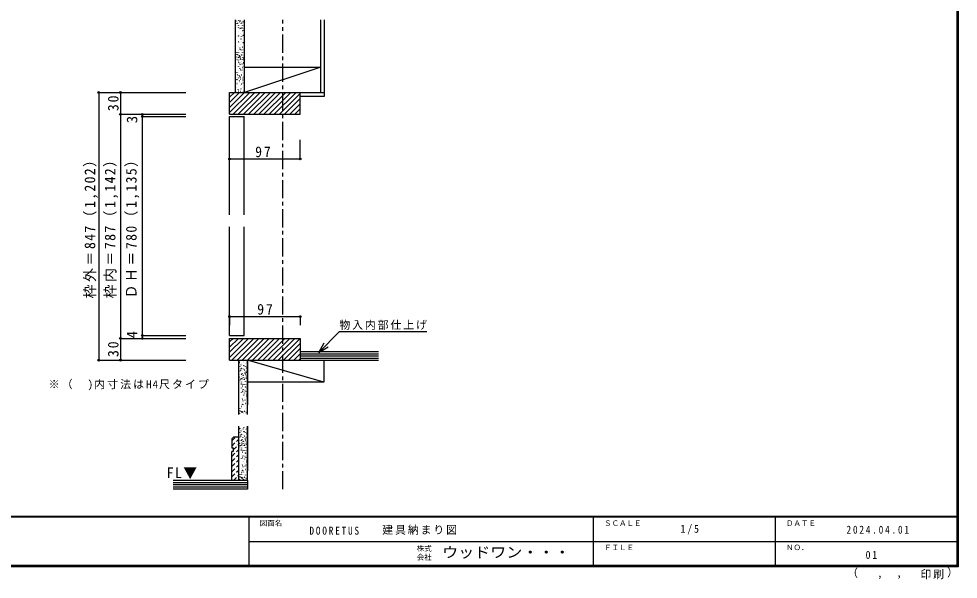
# Model space of a CAD drawing. Units: millimetres, scale not verified. Extents: x -973 to 977, y -718 to 696.
# Drawn here: x -314 to 977, y -718 to 52 of the extents above; entities that cross this region are included whole.
import ezdxf
from ezdxf.enums import TextEntityAlignment as Align

# ---------------------------------------------------------------- set-up
doc = ezdxf.new("R2010")
doc.units = ezdxf.units.MM
doc.header["$LTSCALE"] = 5
doc.header["$PDMODE"] = 32
doc.header["$PDSIZE"] = 2.5
doc.linetypes.add('CHAIN1', pattern=[8, 5, -1, 1, -1])
doc.linetypes.add('DASHED1', pattern=[1.8, 1.2, -0.6])
for name, color, linetype in [('0-1_通り芯', 4, 'CHAIN1'), ('0-3_仕上げ', 7, 'Continuous'), ('0-4_枠', 3, 'Continuous'), ('0-6_扉', 6, 'Continuous'), ('0-8_巾木', 7, 'Continuous'), ('0-A_文字', 7, 'Continuous'), ('0-B_寸法', 7, 'Continuous'), ('0-C_ハッチ', 4, 'Continuous'), ('F-0_補助線', 7, 'Continuous'), ('F-1_枠', 6, 'Continuous'), ('F-A_文字', 7, 'Continuous')]:
    doc.layers.add(name, color=color, linetype=linetype)
doc.styles.add('ＭＳ ゴシック', font='')
doc.styles.get('ＭＳ ゴシック').set_extended_font_data('MS Gothic')

msp = doc.modelspace()

# ---------------------------------------------------------------- linework, layer by layer
at = {"layer": '0-1_通り芯'}
msp.add_line((48.299, -594.197), (48.299, 51.157), dxfattribs=at)
at = {"layer": '0-3_仕上げ', "color": 2}
for p, q in [((-16.701, -48.854), (-16.701, 51.157)), ((-4.201, -48.854), (-4.201, 51.157)), ((-4.201, -13.854), (100.799, -13.854)), ((-12.701, -416.854), (-12.701, -491.421)), ((-0.201, -416.854), (-0.201, -477.982)), ((-0.201, -491.421), (-0.201, -416.854)), ((104.799, -416.854), (104.799, -446.854)), ((104.799, -446.854), (-0.201, -446.854)), ((-0.201, -507.629), (-0.201, -568.758)), ((-0.201, -582.197), (-0.201, -507.629)), ((-0.201, -582.197), (-102.345, -582.197)), ((-0.201, -594.197), (-102.345, -594.197))]:
    msp.add_line(p, q, dxfattribs=at)
at = {"layer": '0-3_仕上げ'}
for p, q in [((100.799, -48.854), (100.799, 51.157)), ((105.799, -53.854), (105.799, 51.157)), ((100.799, -13.854), (-4.201, -48.854)), ((72.299, -48.854), (105.799, -48.854)), ((72.299, -53.854), (105.799, -53.854)), ((72.299, -404.854), (179.995, -404.854)), ((72.299, -407.854), (179.995, -407.854)), ((72.299, -410.854), (179.995, -410.854)), ((104.799, -446.854), (-0.201, -416.854)), ((72.299, -413.854), (179.995, -413.854)), ((72.299, -416.854), (179.995, -416.854)), ((-0.201, -585.197), (-102.345, -585.197)), ((-0.201, -588.197), (-102.345, -588.197)), ((-0.201, -591.197), (-102.345, -591.197)), ((-0.201, -582.197), (-0.201, -594.197))]:
    msp.add_line(p, q, dxfattribs=at)
at = {"layer": '0-4_枠'}
for p, q in [((72.299, -78.854), (72.299, -48.854)), ((-24.701, -78.854), (72.299, -78.854)), ((72.299, -386.854), (72.299, -416.854)), ((-24.701, -416.854), (72.299, -416.854))]:
    msp.add_line(p, q, dxfattribs=at)
at = {"layer": '0-4_枠', "color": 6}
msp.add_line((-24.701, -416.854), (-12.701, -416.854), dxfattribs=at)
at = {"layer": '0-4_枠'}
for points in [[(-24.701, -78.854), (-24.701, -48.854), (72.299, -48.854)], [(-24.701, -416.854), (-24.701, -386.854), (72.299, -386.854)]]:
    msp.add_lwpolyline(points, dxfattribs=at)
at = {"layer": '0-6_扉'}
for p, q in [((-4.701, -217.104), (-4.701, -81.854)), ((-24.701, -382.854), (-24.701, -233.313)), ((-4.701, -382.854), (-4.701, -233.313)), ((-24.701, -382.854), (-4.701, -382.854))]:
    msp.add_line(p, q, dxfattribs=at)
msp.add_lwpolyline([(-24.701, -217.104), (-24.701, -81.854), (-4.701, -81.854)], dxfattribs=at)
at = {"layer": '0-8_巾木', "color": 2}
msp.add_line((-12.701, -507.629), (-12.701, -582.197), dxfattribs=at)
at = {"layer": '0-8_巾木'}
for p, q in [((-18.873, -522.197), (-21.701, -525.025)), ((-21.701, -525.025), (-21.701, -537.197)), ((-18.873, -522.197), (-12.701, -522.197)), ((-21.701, -582.197), (-21.701, -542.197)), ((-12.701, -582.197), (-21.701, -582.197))]:
    msp.add_line(p, q, dxfattribs=at)
msp.add_lwpolyline([(-21.701, -537.197), (-19.701, -537.197), (-19.701, -542.197), (-21.701, -542.197)], dxfattribs=at)
at = {"layer": '0-A_文字'}
for p, q in [((97.711, -406.07), (126.513, -377.268)), ((126.513, -377.268), (246.12, -377.268)), ((97.711, -406.07), (105.211, -393.079)), ((97.711, -406.07), (110.701, -398.57))]:
    msp.add_line(p, q, dxfattribs=at)
at = {"layer": '0-B_寸法', "color": 4}
for p, q in [((-204.701, -48.854), (-84.701, -48.854)), ((-174.701, -48.854), (-174.701, -416.854)), ((-174.701, -78.854), (-84.701, -78.854)), ((-144.701, -78.854), (-144.701, -386.854)), ((-144.701, -81.854), (-84.701, -81.854)), ((-24.701, -140.249), (-24.701, -113.899)), ((72.299, -140.249), (72.299, -113.899)), ((-24.701, -140.249), (72.299, -140.249)), ((-24.701, -356.839), (-24.701, -368.734)), ((-24.701, -356.839), (72.299, -356.839)), ((72.299, -356.839), (72.299, -368.734)), ((-174.701, -386.854), (-84.701, -386.854)), ((-144.701, -382.854), (-84.701, -382.854))]:
    msp.add_line(p, q, dxfattribs=at)
msp.add_lwpolyline([(-204.701, -48.854), (-204.701, -416.854), (-84.701, -416.854)], dxfattribs=at)
at = {"layer": '0-B_寸法'}
for p in [(-204.701, -48.854), (-174.701, -48.854), (-174.701, -78.854), (-144.701, -78.854), (-144.701, -81.854), (-24.701, -140.249), (72.299, -140.249), (-24.701, -356.839), (72.299, -356.839), (-174.701, -386.854), (-144.701, -382.854), (-144.701, -386.854), (-204.701, -416.854), (-174.701, -416.854)]:
    msp.add_point(p, dxfattribs=at)
at = {"layer": '0-C_ハッチ'}
for p, q in [((-24.701, -55.319), (-18.236, -48.854)), ((-24.701, -62.39), (-11.165, -48.854)), ((-24.701, -69.461), (-4.094, -48.854)), ((-24.701, -76.532), (2.977, -48.854)), ((-19.951, -78.854), (10.049, -48.854)), ((-12.88, -78.854), (17.12, -48.854)), ((-5.809, -78.854), (24.191, -48.854)), ((1.262, -78.854), (31.262, -48.854)), ((8.333, -78.854), (38.333, -48.854)), ((15.404, -78.854), (45.404, -48.854)), ((22.475, -78.854), (52.475, -48.854)), ((29.546, -78.854), (59.546, -48.854)), ((36.617, -78.854), (66.617, -48.854)), ((43.688, -78.854), (72.299, -50.243)), ((50.759, -78.854), (72.299, -57.314)), ((57.83, -78.854), (72.299, -64.385)), ((64.901, -78.854), (72.299, -71.456)), ((71.972, -78.854), (72.299, -78.527)), ((-24.701, -412.992), (1.437, -386.854)), ((-24.701, -405.921), (-5.634, -386.854)), ((-24.701, -398.85), (-12.705, -386.854)), ((-24.701, -391.779), (-19.776, -386.854)), ((-21.492, -416.854), (8.508, -386.854)), ((-14.421, -416.854), (15.579, -386.854)), ((-7.35, -416.854), (22.65, -386.854)), ((-0.279, -416.854), (29.721, -386.854)), ((6.792, -416.854), (36.792, -386.854)), ((13.863, -416.854), (43.863, -386.854)), ((20.935, -416.854), (50.935, -386.854)), ((28.006, -416.854), (58.006, -386.854)), ((35.077, -416.854), (65.077, -386.854)), ((42.148, -416.854), (72.148, -386.854)), ((49.219, -416.854), (72.299, -393.774)), ((56.29, -416.854), (72.299, -400.845)), ((63.361, -416.854), (72.299, -407.916)), ((70.432, -416.854), (72.299, -414.987))]:
    msp.add_line(p, q, dxfattribs=at)
at = {"layer": '0-C_ハッチ', "linetype": 'DASHED1'}
for p, q in [((-21.701, -527.745), (-16.153, -522.197)), ((-21.701, -534.816), (-12.701, -525.816)), ((-21.701, -548.958), (-12.701, -539.958)), ((-19.701, -539.887), (-12.701, -532.887)), ((-21.701, -556.029), (-12.701, -547.029)), ((-21.701, -563.1), (-12.701, -554.1)), ((-21.701, -570.171), (-12.701, -561.171)), ((-21.701, -577.242), (-12.701, -568.242)), ((-19.584, -582.197), (-12.701, -575.313))]:
    msp.add_line(p, q, dxfattribs=at)
at = {"layer": '0-C_ハッチ'}
for centre in [(-15.321, 49.483), (-14.747, 45.75), (-14.747, 43.166), (-14.048, 46.277), (-12.632, 40.216), (-12.45, 50.488), (-12.45, 43.022), (-12.163, 47.473), (-12.019, 49.966), (-11.731, 47.276), (-11.014, 48.621), (-10.048, 39.354), (-9.642, 49.457), (-8.824, 46.14), (-8.143, 46.755), (-7.751, 39.785), (-6.994, 43.453), (-6.563, 50.488), (-6.133, 48.478), (-5.553, 48.003), (-4.736, 39.354), (-12.489, 34.616), (-12.345, 28.73), (-11.196, 30.022), (-10.766, 37.201), (-10.335, 32.319), (-8.325, 27.869), (-7.52, 31.348), (-6.746, 36.052), (-5.884, 29.735), (-5.31, 25.859), (-4.736, 34.616), (-12.488, 14.829), (-12.345, 20.715), (-11.196, 19.423), (-10.335, 17.126), (-9.155, 24.988), (-9.155, 24.457), (-8.325, 21.577), (-7.52, 18.097), (-6.746, 13.393), (-5.884, 19.711), (-5.31, 23.587), (-4.736, 14.829), (-15.321, -0.037), (-14.747, 6.28), (-14.747, 3.696), (-14.048, 3.169), (-12.632, 9.23), (-12.45, 6.424), (-12.163, 1.973), (-11.731, 2.17), (-11.014, 0.824), (-10.766, 12.245), (-10.048, 10.091), (-9.642, -0.011), (-8.824, 3.305), (-8.143, 2.691), (-7.751, 9.661), (-6.994, 5.993), (-6.133, 0.968), (-5.553, 1.443), (-4.736, 10.091), (-14.603, -3.392), (-12.593, -4.11), (-12.488, -12.986), (-12.45, -1.042), (-12.345, -7.099), (-12.019, -0.521), (-11.196, -8.391), (-10.335, -10.688), (-9.914, -2.736), (-9.155, -3.357), (-8.325, -6.238), (-7.52, -9.717), (-6.689, -3.781), (-6.563, -1.042), (-5.884, -8.104), (-5.31, -4.228), (-5.144, -1.828), (-4.736, -12.986), (-14.747, -21.535), (-14.747, -24.119), (-14.048, -24.646), (-12.632, -18.585), (-12.45, -21.391), (-12.163, -25.842), (-11.731, -25.645), (-10.766, -15.57), (-10.048, -17.723), (-8.824, -24.509), (-8.143, -25.124), (-7.751, -18.154), (-6.994, -21.822), (-6.746, -14.421), (-4.736, -17.723), (-15.321, -27.852), (-14.603, -31.207), (-14.603, -36.519), (-13.455, -37.811), (-12.593, -31.924), (-12.45, -28.857), (-12.019, -28.335), (-11.413, -32.777), (-11.014, -26.99), (-10.583, -35.657), (-9.914, -30.551), (-9.642, -27.826), (-8.143, -37.524), (-7.568, -33.647), (-6.689, -31.596), (-6.563, -28.857), (-6.133, -26.847), (-6.133, -35.801), (-5.553, -26.372), (-5.144, -29.642), (-5.128, -34.078), (-15.321, -48.465), (-14.89, -48.004), (-14.747, -42.405), (-13.024, -44.989), (-12.593, -40.108), (-12.306, -47.143), (-10.009, -47.573), (-9.778, -39.136), (-9.004, -43.841), (-6.994, -42.405), (-6.994, -47.143), (-5.415, -47.573), (-5.271, -40.538), (-11.321, -419.606), (-10.89, -420.067), (-10.747, -425.666), (-9.024, -423.082), (-8.306, -420.929), (-6.009, -420.498), (-5.148, -418.201), (-5.004, -424.231), (-2.994, -420.929), (-2.994, -425.666), (-1.415, -420.498), (-10.603, -431.553), (-10.603, -436.865), (-9.455, -430.261), (-8.593, -427.964), (-8.593, -436.147), (-7.413, -435.294), (-6.583, -432.414), (-5.914, -437.52), (-5.778, -428.935), (-4.143, -430.548), (-3.568, -434.424), (-2.689, -436.476), (-2.133, -432.271), (-1.271, -427.533), (-1.145, -438.429), (-1.128, -433.993), (-11.321, -440.22), (-10.747, -443.953), (-10.747, -446.537), (-10.048, -443.426), (-8.632, -449.487), (-8.45, -439.215), (-8.45, -446.68), (-8.163, -442.23), (-8.019, -439.736), (-7.731, -442.426), (-7.014, -441.081), (-6.048, -450.348), (-5.642, -440.246), (-4.824, -443.562), (-4.143, -442.947), (-3.751, -449.918), (-2.994, -446.25), (-2.563, -439.215), (-2.133, -441.225), (-1.553, -441.7), (-0.736, -450.348), (-8.489, -455.086), (-8.345, -460.972), (-7.196, -459.68), (-6.766, -452.502), (-6.335, -457.383), (-5.155, -464.714), (-4.325, -461.834), (-3.52, -458.354), (-2.746, -453.65), (-1.884, -459.967), (-1.31, -463.844), (-0.736, -455.086), (-8.488, -474.873), (-8.345, -468.987), (-7.196, -470.279), (-6.766, -477.458), (-6.335, -472.576), (-5.155, -465.245), (-4.325, -468.126), (-3.52, -471.605), (-2.746, -476.309), (-1.884, -469.992), (-1.31, -466.116), (-0.736, -474.873), (-11.321, -489.74), (-10.747, -483.422), (-10.747, -486.007), (-10.048, -486.534), (-8.632, -480.472), (-8.45, -483.279), (-8.163, -487.73), (-7.731, -487.533), (-7.014, -488.878), (-6.048, -479.611), (-5.642, -489.713), (-4.824, -486.397), (-4.143, -487.012), (-3.751, -480.042), (-2.994, -483.71), (-2.133, -488.735), (-1.553, -488.26), (-0.736, -479.611), (-11.321, -510.382), (-10.89, -510.843), (-10.747, -516.442), (-9.024, -513.858), (-8.306, -511.705), (-6.009, -511.274), (-5.148, -508.977), (-5.004, -515.007), (-2.994, -511.705), (-2.994, -516.442), (-1.415, -511.274), (-10.603, -522.329), (-10.603, -527.641), (-9.455, -521.036), (-8.593, -518.739), (-8.593, -526.923), (-7.413, -526.07), (-6.583, -523.19), (-5.914, -528.296), (-5.778, -519.711), (-4.143, -521.324), (-3.568, -525.2), (-2.689, -527.251), (-2.133, -523.046), (-1.271, -518.309), (-1.145, -529.205), (-1.128, -524.769), (-11.321, -530.995), (-10.747, -534.728), (-10.747, -537.313), (-10.048, -534.202), (-8.632, -540.263), (-8.45, -529.991), (-8.45, -537.456), (-8.163, -533.005), (-8.019, -530.512), (-7.731, -533.202), (-7.014, -531.857), (-6.048, -541.124), (-5.642, -531.022), (-4.824, -534.338), (-4.143, -533.723), (-3.751, -540.693), (-2.994, -537.025), (-2.563, -529.991), (-2.133, -532.001), (-1.553, -532.475), (-0.736, -541.124), (-8.489, -545.862), (-8.345, -551.748), (-7.196, -550.456), (-6.766, -543.277), (-6.335, -548.159), (-4.325, -552.609), (-3.52, -549.13), (-2.746, -544.426), (-1.884, -550.743), (-1.31, -554.619), (-0.736, -545.862), (-8.488, -565.649), (-8.345, -559.763), (-7.196, -561.055), (-6.335, -563.352), (-5.155, -555.49), (-5.155, -556.021), (-4.325, -558.902), (-3.52, -562.381), (-2.746, -567.085), (-1.884, -560.768), (-1.31, -556.892), (-0.736, -565.649), (-11.321, -580.515), (-10.747, -574.198), (-10.747, -576.783), (-10.048, -577.309), (-8.632, -571.248), (-8.45, -574.055), (-8.163, -578.505), (-7.731, -578.309), (-7.014, -579.654), (-6.766, -568.233), (-6.048, -570.387), (-5.642, -580.489), (-4.824, -577.173), (-4.143, -577.788), (-3.751, -570.817), (-2.994, -574.486), (-2.133, -579.51), (-1.553, -579.035), (-0.736, -570.387)]:
    msp.add_circle(centre, 0.1, dxfattribs=at)
at = {"layer": 'F-1_枠'}
for p, q in [((974.986, 695.833), (974.986, -700.833)), ((975.82, 695.833), (975.82, -700.833)), ((976.653, 695.833), (976.653, -700.833)), ((976.653, -631.667), (-973.347, -631.667)), ((976.653, -632.5), (-973.347, -632.5)), ((1.653, -632.5), (1.653, -699.167)), ((474.986, -632.5), (474.986, -699.167)), ((724.986, -632.5), (724.986, -699.167)), ((1.653, -665.833), (974.986, -665.834)), ((976.653, -699.167), (-973.347, -699.167)), ((976.653, -700), (-973.347, -700)), ((976.653, -700.833), (-973.347, -700.833))]:
    msp.add_line(p, q, dxfattribs=at)

# ---------------------------------------------------------------- texts
at = {"layer": '0-A_文字', "attachment_point": 7, "style": 'ＭＳ ゴシック'}
for s, insert, char_height in [('\\T1.17;物入内部仕上げ', (126.12, -375.092), 11), ('\\T1.19;※（\u3000)内寸法はH4尺タイプ', (-273.381, -458.338), 11), ('\\T1.2;\\W0.95;FL▼', (-111.217, -580.225), 14.66)]:
    msp.add_mtext(s, dxfattribs=dict(at, insert=insert, char_height=char_height))
at = {"layer": '0-B_寸法', "style": 'ＭＳ ゴシック'}
for s, p in [('3', (-147.201, -90.963)), ('4', (-147.201, -386.703))]:
    msp.add_text(s, height=14.66, rotation=90, dxfattribs=at).set_placement(p, align=Align.BOTTOM_LEFT)
at = {"layer": '0-B_寸法', "char_height": 14.66, "attachment_point": 7, "rotation": 90, "style": 'ＭＳ ゴシック'}
for s, insert in [('\\T1.27;\\W0.95;30', (-177.201, -74.479)), ('\\T1.19;\\W0.95;枠外＝847（1,202）', (-205.684, -331.854)), ('\\T1.19;\\W0.95;枠内＝787（1,142）', (-177.923, -331.854)), ('\\T1.19;\\W0.95;ＤＨ＝780（1,135）', (-148.824, -331.854)), ('\\T1.27;\\W0.95;30', (-177.201, -412.479))]:
    msp.add_mtext(s, dxfattribs=dict(at, insert=insert))
at = {"layer": '0-B_寸法', "char_height": 14.66, "attachment_point": 7, "style": 'ＭＳ ゴシック'}
for insert in [(10.321, -137.926), (13.174, -354.339)]:
    msp.add_mtext('\\T1.27;\\W0.95;97', dxfattribs=dict(at, insert=insert))
at = {"layer": 'F-0_補助線', "char_height": 11, "attachment_point": 7, "style": 'ＭＳ ゴシック'}
for s, insert in [('\\T1.39;\\W0.85;DOORETUS', (84.986, -656.798)), ('\\T1.17;建具納まり図', (185.035, -656.798))]:
    msp.add_mtext(s, dxfattribs=dict(at, insert=insert))
at = {"layer": 'F-A_文字', "style": 'ＭＳ ゴシック'}
for s, height, p in [('図面名', 7.331, (16.653, -646.667)), ('ＳＣＡＬＥ', 7.331, (489.986, -646.667)), ('ＤＡＴＥ', 7.331, (739.986, -646.667)), ('株式', 7.331, (232.486, -681.5)), ('ＦＩＬＥ', 7.331, (489.986, -680)), ('ＮＯ．', 7.331, (739.986, -680.001)), ('会社', 7.331, (232.486, -693.5)), ('（', 11, (823.992, -718.052)), ('）', 11, (961.387, -717.355)), (',', 11, (865.199, -718.052)), (',', 11, (891.686, -717.588))]:
    msp.add_text(s, height=height, dxfattribs=at).set_placement(p, align=Align.BOTTOM_LEFT)
at = {"layer": 'F-A_文字', "style": 'ＭＳ ゴシック', "width": 1.1}
msp.add_text('ウッドワン・・・', height=14.66, dxfattribs=at).set_placement((267.486, -692.5), align=Align.BOTTOM_LEFT)
at = {"layer": 'F-A_文字', "char_height": 11, "attachment_point": 7, "style": 'ＭＳ ゴシック'}
for s, insert in [('\\T1.38;\\W0.9;1/5', (594.986, -656.667)), ('\\T1.39;\\W0.85;2024.04.01', (823.111, -655.417)), ('\\T1.36;\\W0.9;01', (849.361, -690.001)), ('\\T1.17;印刷', (924.678, -717.82))]:
    msp.add_mtext(s, dxfattribs=dict(at, insert=insert))

doc.saveas('drawing.dxf')
